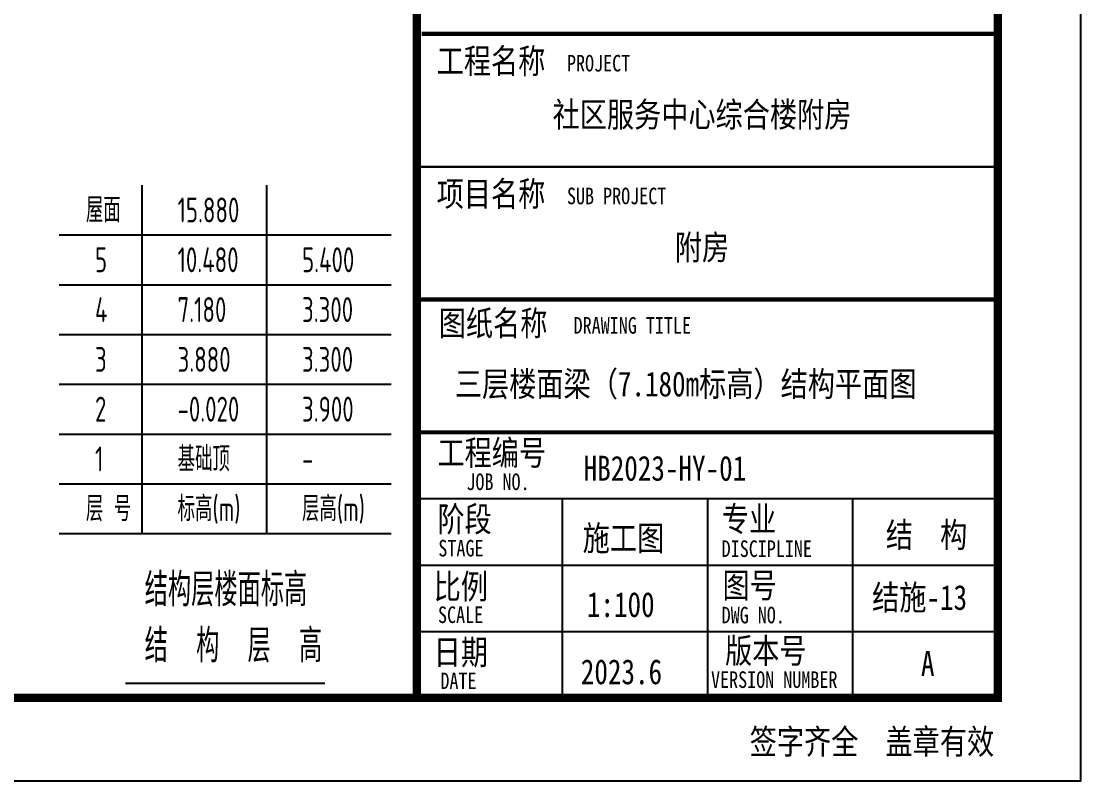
# Model space of a CAD drawing. Extents: x 1051052 to 1482120, y -981644 to -673261.
# Drawn here: x 1273809 to 1286578, y -981644 to -972491 of the extents above; entities that cross this region are included whole.
import ezdxf
from ezdxf.enums import TextEntityAlignment as Align

# ---------------------------------------------------------------- set-up
doc = ezdxf.new("R2010")
doc.units = 0
doc.header["$LTSCALE"] = 1000
doc.header["$MEASUREMENT"] = 0
doc.layers.add('TITLE', color=7, linetype='Continuous', lineweight=25)
for name, color, linetype in [('TK', 142, 'Continuous'), ('XM', 7, 'Continuous'), ('填充', 8, 'Continuous')]:
    doc.layers.add(name, color=color, linetype=linetype)
doc.styles.add('FromPkpm', font='Pkpmeng', dxfattribs={"width": 0.7, "bigfont": 'hztxt'})
doc.styles.add('HYZT1', font='', dxfattribs={"width": 0.8})
doc.styles.add('TSSD_Dimension', font='Tssdeng.shx', dxfattribs={"width": 0.7, "bigfont": 'Hztxt.shx'})
doc.styles.get('HYZT1').set_extended_font_data('SimSun')

# ---------------------------------------------------------------- blocks, each defined once
blk = doc.blocks.new('A$C05385F37')
at = {"layer": 'TK'}
for p, q in [((-1000, -34600), (-8000, -34600)), ((-7944, -34600), (-1000, -34600)), ((-8000, -36200), (-1000, -36200)), ((-8000, -36200), (-1000, -36200)), ((-1000, -36200), (-8000, -36200)), ((-8000, -36200), (-1000, -36200)), ((-8000, -36200), (-2830, -36200)), ((-8000, -36200), (-1000, -36200)), ((-8000, -36200), (-1000, -36200)), ((-8000, -38600), (-1000, -38600)), ((-8000, -38600), (-1000, -38600)), ((-6250, -38600), (-6250, -41000)), ((-4500, -38600), (-4500, -41000)), ((-2750, -38600), (-2750, -41000)), ((-8000, -39400), (-1000, -39400)), ((-8000, -40200), (-1000, -40200))]:
    blk.add_line(p, q, dxfattribs=at)
for points, const_width in [([(-8000, -1000), (-8000, -41000)], 100), ([(-1000, -33000), (-7944, -33000)], 50), ([(-8000, -36200), (-1000, -36200)], 50), ([(-7944, -36200), (-1000, -36200)], 50), ([(-8000, -37800), (-1000, -37800)], 50)]:
    blk.add_lwpolyline(points, dxfattribs=dict(at, const_width=const_width))
at = {"layer": 'TK', "style": 'HYZT1', "width": 0.8}
for s, height, p in [('工程名称', 300, (-7762, -33477)), ('PROJECT', 200, (-6192, -33453)), ('项目名称', 300, (-7762, -35077)), ('SUB PROJECT', 200, (-6192, -35053)), ('图纸名称', 300, (-7737, -36636)), ('DRAWING TITLE', 200, (-6112, -36612)), ('工程编号', 300, (-7753, -38197)), ('JOB NO.', 200, (-7404, -38497)), ('阶段', 300, (-7753, -38997)), ('专业', 300, (-4325, -38995)), ('STAGE', 200, (-7742, -39297)), ('DISCIPLINE', 200, (-4328, -39303)), ('比例', 300, (-7798, -39809)), ('图号', 300, (-4317, -39795)), ('SCALE', 200, (-7746, -40099)), ('DWG NO.', 200, (-4328, -40103)), ('日期', 300, (-7798, -40600)), ('版本号', 300, (-4287, -40582)), ('DATE', 200, (-7717, -40895)), ('VERSION NUMBER', 200, (-4456, -40881)), ('签字齐全  盖章有效', 300, (-3990, -41678))]:
    blk.add_text(s, height=height, dxfattribs=at).set_placement(p)
blk = doc.blocks.new('A2K')
at = {"layer": 'TK'}
blk.add_lwpolyline([(0, 0), (59400, 0), (59400, 42000), (0, 42000)], close=True, dxfattribs=at)
at = {"layer": 'TK', "const_width": 100}
blk.add_lwpolyline([(2500, 1000), (58400, 1000), (58400, 41000), (2500, 41000)], close=True, dxfattribs=at)
at = {"color": 4}
blk.add_blockref('A$C05385F37', (59400, 42000), dxfattribs=at)
at = {"layer": 'XM', "style": 'HYZT1', "width": 0.8}
for s, p in [('社区服务中心综合楼附房', (54835, 8028)), ('附房', (54835, 6428))]:
    blk.add_text(s, height=300, dxfattribs=at).set_placement(p, align=Align.MIDDLE_CENTER)
for s, p in [('HB2023-HY-01', (53409, 3616)), ('施工图', (53397, 2774)), ('结  构', (57051, 2813)), ('1:100', (53448, 1974)), ('A', (57474, 1264)), ('2023.6', (53375, 1164))]:
    blk.add_text(s, height=300, dxfattribs=at).set_placement(p)

msp = doc.modelspace()

# ---------------------------------------------------------------- linework, layer by layer
at = {"layer": 'TITLE'}
for p, q in [((1275267.522, -978665.9), (1275267.522, -974465.9)), ((1276767.522, -978665.9), (1276767.522, -974465.9)), ((1274267.522, -975065.9), (1278267.522, -975065.9)), ((1274267.522, -975665.9), (1278267.522, -975665.9)), ((1274267.522, -976265.9), (1278267.522, -976265.9)), ((1274267.522, -976865.9), (1278267.522, -976865.9)), ((1274267.522, -977465.9), (1278267.522, -977465.9)), ((1274267.522, -978065.9), (1278267.522, -978065.9)), ((1274267.522, -978665.9), (1278267.522, -978665.9)), ((1275067.522, -980465.9), (1277467.522, -980465.9))]:
    msp.add_line(p, q, dxfattribs=at)

# ---------------------------------------------------------------- block references
at = {"layer": '填充'}
msp.add_blockref('A2K', (1227177.895, -981643.929), dxfattribs=at)

# ---------------------------------------------------------------- texts
at = {"layer": 'TITLE', "width": 0.7}
for s, height, style, p in [('屋面', 300, 'TSSD_Dimension', (1274588.352, -974765.9)), ('15.880', 300, 'TSSD_Dimension', (1275693.641, -974765.9)), ('5', 300, 'TSSD_Dimension', (1274698.611, -975365.9)), ('10.480', 300, 'TSSD_Dimension', (1275693.641, -975365.9)), ('5.400', 300, 'TSSD_Dimension', (1277193.641, -975365.9)), ('4', 300, 'TSSD_Dimension', (1274698.611, -975965.9)), ('7.180', 300, 'TSSD_Dimension', (1275693.641, -975965.9)), ('3.300', 300, 'TSSD_Dimension', (1277193.641, -975965.9)), ('3', 300, 'FromPkpm', (1274698.611, -976565.9)), ('3.880', 300, 'FromPkpm', (1275693.641, -976565.9)), ('3.300', 300, 'FromPkpm', (1277193.641, -976565.9)), ('2', 300, 'FromPkpm', (1274698.611, -977165.9)), ('-0.020', 300, 'FromPkpm', (1275693.641, -977165.9)), ('3.900', 300, 'FromPkpm', (1277193.641, -977165.9)), ('1', 300, 'FromPkpm', (1274698.611, -977765.9)), ('基础顶', 300, 'FromPkpm', (1275693.641, -977765.9)), ('-', 300, 'FromPkpm', (1277193.641, -977765.9)), ('层 号', 300, 'FromPkpm', (1274588.352, -978365.9)), ('标高(m)', 300, 'FromPkpm', (1275693.641, -978365.9)), ('层高(m)', 300, 'FromPkpm', (1277193.641, -978365.9)), ('结构层楼面标高', 400, 'FromPkpm', (1275296.643, -979340.9)), ('结  构  层  高', 400, 'FromPkpm', (1275296.643, -980015.9))]:
    msp.add_text(s, height=height, dxfattribs=dict(at, style=style)).set_placement(p, align=Align.MIDDLE_LEFT)
at = {"layer": 'XM', "style": 'HYZT1', "width": 0.8}
for s, p in [('三层楼面梁（7.180m标高）结构平面图', (1279035.025, -977012.069)), ('结施-13', (1284063.249, -979584.27))]:
    msp.add_text(s, height=300, dxfattribs=at).set_placement(p)

doc.saveas('drawing.dxf')
